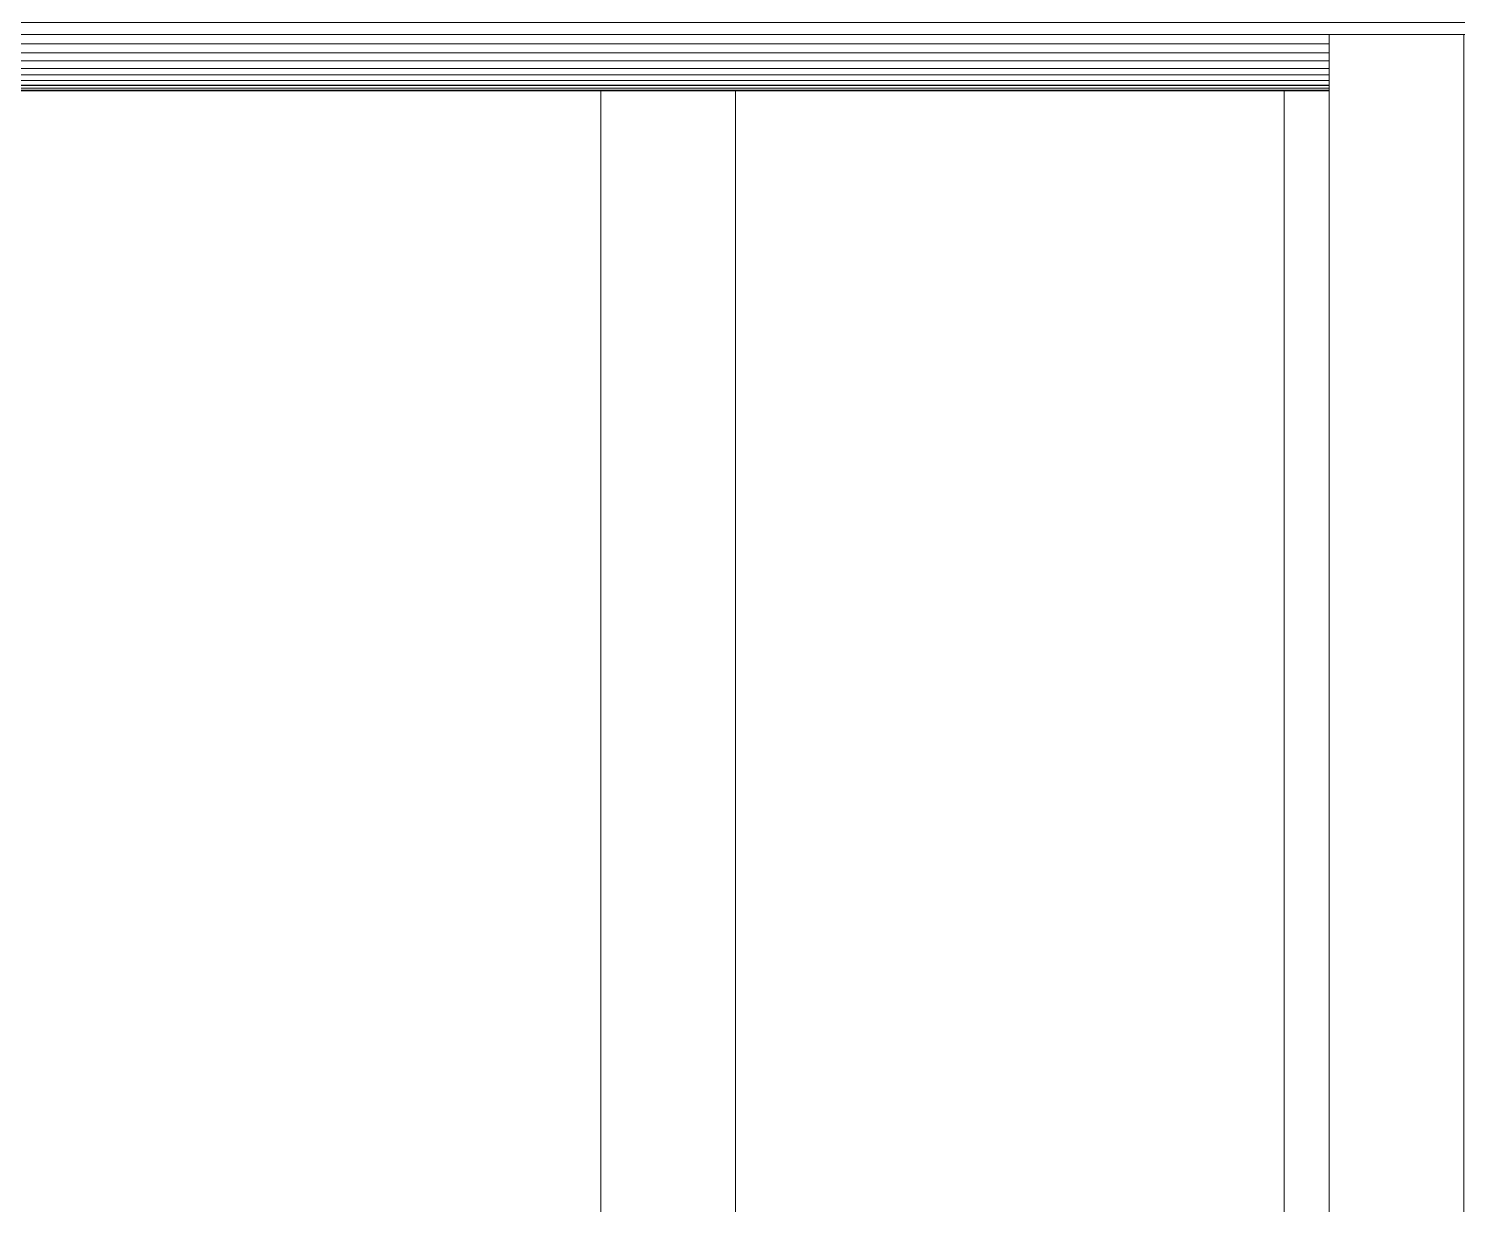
# Model space of a CAD drawing. Header units: centimetres. Extents: x -13467 to 3766, y -437 to 1921.
# Drawn here: x -8441 to -8387.9, y 137.7 to 181.4 of the extents above; entities that cross this region are included whole.
import ezdxf

# ---------------------------------------------------------------- set-up
doc = ezdxf.new("R2010")
doc.units = ezdxf.units.CM
doc.layers.add('G-IMPT', color=7, linetype='Continuous', lineweight=9)
doc.layers.add('M-EQPM', color=7, linetype='Continuous', lineweight=9)

# ---------------------------------------------------------------- blocks, each defined once
blk = doc.blocks.new('EQ-02-004 - EQ-02-004_dwg_Agrupar_435-1526215-Sección 1-1')
at = {"layer": 'G-IMPT'}
for p, q in [((-8394.294, 118.129), (-8394.294, 179.089)), ((-8394.294, 179.089), (-8394.294, 118.129)), ((-8394.294, 179.089), (-8394.294, 118.129))]:
    blk.add_line(p, q, dxfattribs=at)
blk = doc.blocks.new('EQ-02-004 - EQ-02-004_dwg_Agrupar_892-1526218-Sección 1-1')
at = {"layer": 'G-IMPT'}
for p, q in [((-8678.594, 181.18), (-8392.627, 181.18)), ((-8678.594, 181.18), (-8392.627, 181.18)), ((-8392.627, 181.18), (-8387.627, 181.18)), ((-8392.627, 118.129), (-8392.627, 181.18)), ((-8392.627, 181.18), (-8392.627, 118.129)), ((-8678.594, 180.838), (-8392.627, 180.838)), ((-8678.594, 180.838), (-8392.627, 180.838)), ((-8392.627, 180.838), (-8678.594, 180.838)), ((-8678.594, 180.51), (-8392.627, 180.51)), ((-8678.594, 180.51), (-8392.627, 180.51)), ((-8392.627, 180.51), (-8678.594, 180.51)), ((-8678.594, 180.204), (-8392.627, 180.204)), ((-8678.594, 180.204), (-8392.627, 180.204)), ((-8392.627, 180.204), (-8678.594, 180.204)), ((-8678.594, 179.926), (-8392.627, 179.926)), ((-8678.594, 179.926), (-8392.627, 179.926)), ((-8392.627, 179.926), (-8678.594, 179.926)), ((-8678.594, 179.681), (-8392.627, 179.681)), ((-8678.594, 179.681), (-8392.627, 179.681)), ((-8392.627, 179.681), (-8678.594, 179.681)), ((-8678.594, 179.474), (-8392.627, 179.474)), ((-8678.594, 179.474), (-8392.627, 179.474)), ((-8392.627, 179.474), (-8678.594, 179.474)), ((-8678.594, 179.308), (-8392.627, 179.308)), ((-8678.594, 179.308), (-8392.627, 179.308)), ((-8392.627, 179.308), (-8678.594, 179.308)), ((-8678.594, 179.289), (-8392.627, 179.289)), ((-8678.594, 179.187), (-8392.627, 179.187)), ((-8678.594, 179.187), (-8392.627, 179.187)), ((-8392.627, 179.187), (-8678.594, 179.187)), ((-8678.594, 179.114), (-8392.627, 179.114)), ((-8678.594, 179.114), (-8392.627, 179.114)), ((-8392.627, 179.114), (-8678.594, 179.114)), ((-8678.594, 179.089), (-8392.627, 179.089)), ((-8678.594, 179.089), (-8392.627, 179.089)), ((-8392.627, 179.089), (-8678.594, 179.089))]:
    blk.add_line(p, q, dxfattribs=at)
at = {"layer": 'G-IMPT', "flags": 128}
for points in [[(-8059.093, 181.18), (-8387.627, 181.18), (-8392.627, 181.18), (-8678.594, 181.18), (-8684.094, 181.18), (-8684.094, 181.629), (-7426.619, 181.629), (-7426.619, 181.18), (-7432.119, 181.18), (-8054.093, 181.18), (-8059.093, 181.18), (-8387.627, 181.18)], [(-8054.093, 181.18), (-8059.093, 181.18), (-8059.093, 118.129), (-8387.627, 118.129), (-8387.627, 181.18), (-8392.627, 181.18), (-8392.627, 118.129), (-8678.594, 118.129), (-8678.594, 181.18), (-8684.094, 181.18), (-8684.094, 171.629), (-8683.594, 171.629), (-8683.594, 102.629), (-8678.594, 102.629), (-8678.594, 108.129), (-8393.094, 108.129), (-8393.094, 102.629), (-8388.094, 102.629), (-8388.094, 108.129), (-7432.119, 108.129)]]:
    blk.add_lwpolyline(points, dxfattribs=at)
blk = doc.blocks.new('EQ-02-004 - EQ-02-004_dwg_Agrupar_772-V59-Sección 1-1')
at = {"layer": 'M-EQPM', "color": 136, "true_color": 0x007f7f}
for p, q in [((-8162.974, 179.114), (-8162.974, 124.529)), ((-8162.974, 179.114), (-8162.974, 124.529)), ((-8162.974, 179.114), (-8162.974, 124.529)), ((-8157.974, 179.114), (-8157.974, 124.529)), ((-8157.974, 124.529), (-8157.974, 179.114)), ((-8157.974, 179.114), (-8157.974, 124.529))]:
    blk.add_line(p, q, dxfattribs=at)
blk = doc.blocks.new('EQ-02-004 - EQ-02-004_dwg-1526208-Sección 1-1')
for name, p in [('EQ-02-004 - EQ-02-004_dwg_Agrupar_892-1526218-Sección 1-1', (0, 0)), ('EQ-02-004 - EQ-02-004_dwg_Agrupar_435-1526215-Sección 1-1', (0, 0)), ('EQ-02-004 - EQ-02-004_dwg_Agrupar_772-V59-Sección 1-1', (-256.72, 0))]:
    blk.add_blockref(name, p)
blk = doc.blocks.new('EQ-02-004 - EQ-02-004-1526283-Sección 1-1')
blk.add_blockref('EQ-02-004 - EQ-02-004_dwg-1526208-Sección 1-1', (0, 0))
blk = doc.blocks.new('PQ_RVR_MEP-01_ZZ_ZZ_MO_T_A_rvt-1-Sección 1-1')
at = {"layer": 'M-EQPM', "lineweight": 9}
blk.add_blockref('EQ-02-004 - EQ-02-004-1526283-Sección 1-1', (0, 0), dxfattribs=at)

msp = doc.modelspace()

# ---------------------------------------------------------------- block references
at = {"lineweight": 5}
msp.add_blockref('PQ_RVR_MEP-01_ZZ_ZZ_MO_T_A_rvt-1-Sección 1-1', (0, 0), dxfattribs=at)

doc.saveas('drawing.dxf')
